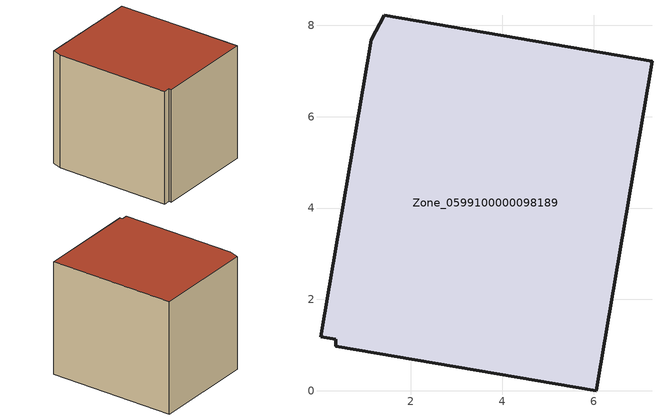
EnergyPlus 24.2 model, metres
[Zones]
Zone_0599100000098189
 floor ground (C_G): 1.42,8.22 7.28,7.21 6.06,0 0.36,0.98 0.36,1.12 0.03,1.18 1.13,7.68 z0
 wall outside (C_F): 6.06,0 7.28,7.21 1.42,8.22 1.13,7.68 0.03,1.18 0.36,1.12 0.36,0.98 6.06,0 z0:6.56
 roof outside (C_R): 7.28,7.21 1.42,8.22 1.13,7.68 0.03,1.18 0.36,1.12 0.36,0.98 6.06,0 z6.56
[BUILDING]
Pand.0599100000098189: North Axis=0; Terrain=City; Loads Convergence Tolerance Value=0.04; Temperature Convergence Tolerance Value=0.4; Solar Distribution=FullExterior; Maximum Number of Warmup Days=25; Minimum Number of Warmup Days=1
[Site:Location]
Rotterdam.The.Hague.AP_ZH_NLD Design_Conditions: Latitude=51.96; Longitude=4.45; Time Zone=1; Elevation=-4.5
[SITE:GROUNDTEMPERATURE:BUILDINGSURFACE]
18, 18, 18, 18, 18, 18, 18, 18, 18, 18, 18, 18
[MATERIAL] Thermal Absorptance=0.9; Solar Absorptance=0.7; Visible Absorptance=0.7
Name | Roughness | Thickness | Conductivity | Density | Specific Heat
G.TC.1946-1964 | MediumSmooth | 0.15 | 1 | 540 | 1210
F.TC.1946-1964 | Rough | 0.3 | 0.857143 | 1920 | 840
R.TC.1946-1964 | MediumRough | 0.2 | 0.235294 | 1500 | 1000
[CONSTRUCTION]
C_G: G.TC.1946-1964
C_F: F.TC.1946-1964
C_R: R.TC.1946-1964
[ZONE]
Zone_0599100000098189: Type=1; Multiplier=1; Ceiling Height=Autocalculate; Volume=Autocalculate; Floor Area=autocalculate; Part of Total Floor Area=Yes
[ZONEINFILTRATION:DESIGNFLOWRATE]
Infil_Zone_0599100000098189: Zone or ZoneList or Space or SpaceList=Zone_0599100000098189; Schedule=AlwaysOn; Design Flow Rate Calculation Method=Flow/Area; Flow Rate per Floor Area=0.003; Constant Term Coefficient=1; Temperature Term Coefficient=0; Velocity Term Coefficient=0; Velocity Squared Term Coefficient=0
[HVACTEMPLATE:ZONE:IDEALLOADSAIRSYSTEM]
Zone_0599100000098189: Maximum Heating Supply Air Temperature=50; Minimum Cooling Supply Air Temperature=13; Maximum Heating Supply Air Humidity Ratio=0.0156; Minimum Cooling Supply Air Humidity Ratio=0.0077; Heating Limit=NoLimit; Cooling Limit=NoLimit; Dehumidification Control Type=ConstantSensibleHeatRatio; Cooling Sensible Heat Ratio=0.7; Dehumidification Setpoint=60; Humidification Control Type=None; Humidification Setpoint=30; Outdoor Air Method=None; Outdoor Air Flow Rate per Person=0.00944; Outdoor Air Flow Rate per Zone Floor Area=0; Outdoor Air Flow Rate per Zone=0; Demand Controlled Ventilation Type=None; Outdoor Air Economizer Type=NoEconomizer; Heat Recovery Type=None; Sensible Heat Recovery Effectiveness=0.7; Latent Heat Recovery Effectiveness=0.65
[ZONECONTROL:THERMOSTAT]
ThermostatControl_Zone_0599100000098189: Zone or ZoneList=Zone_0599100000098189; Control Type Schedule=DualSetpointControlType; Control 1=Thermostat_Zone_0599100000098189; Temperature Difference Between Cutout And Setpoint=0
[THERMOSTATSETPOINT:DUALSETPOINT]
Thermostat_Zone_0599100000098189: Heating Setpoint Temperature Schedule=HeatingSetpoint_Zone_0599100000098189; Cooling Setpoint Temperature Schedule=CoolingSetpoint_Zone_0599100000098189
[SCHEDULE:COMPACT]
HeatingSetpoint_Zone_0599100000098189: Through: 12/31, For: AllDays, Until: 24:00, 21
CoolingSetpoint_Zone_0599100000098189: Through: 12/31, For: AllDays, Until: 24:00, 24
DualSetpointControlType: Through: 12/31, For: AllDays, Until: 24:00, 4
AlwaysOn: Through: 12/31, For: AllDays, Until: 24:00, 1
